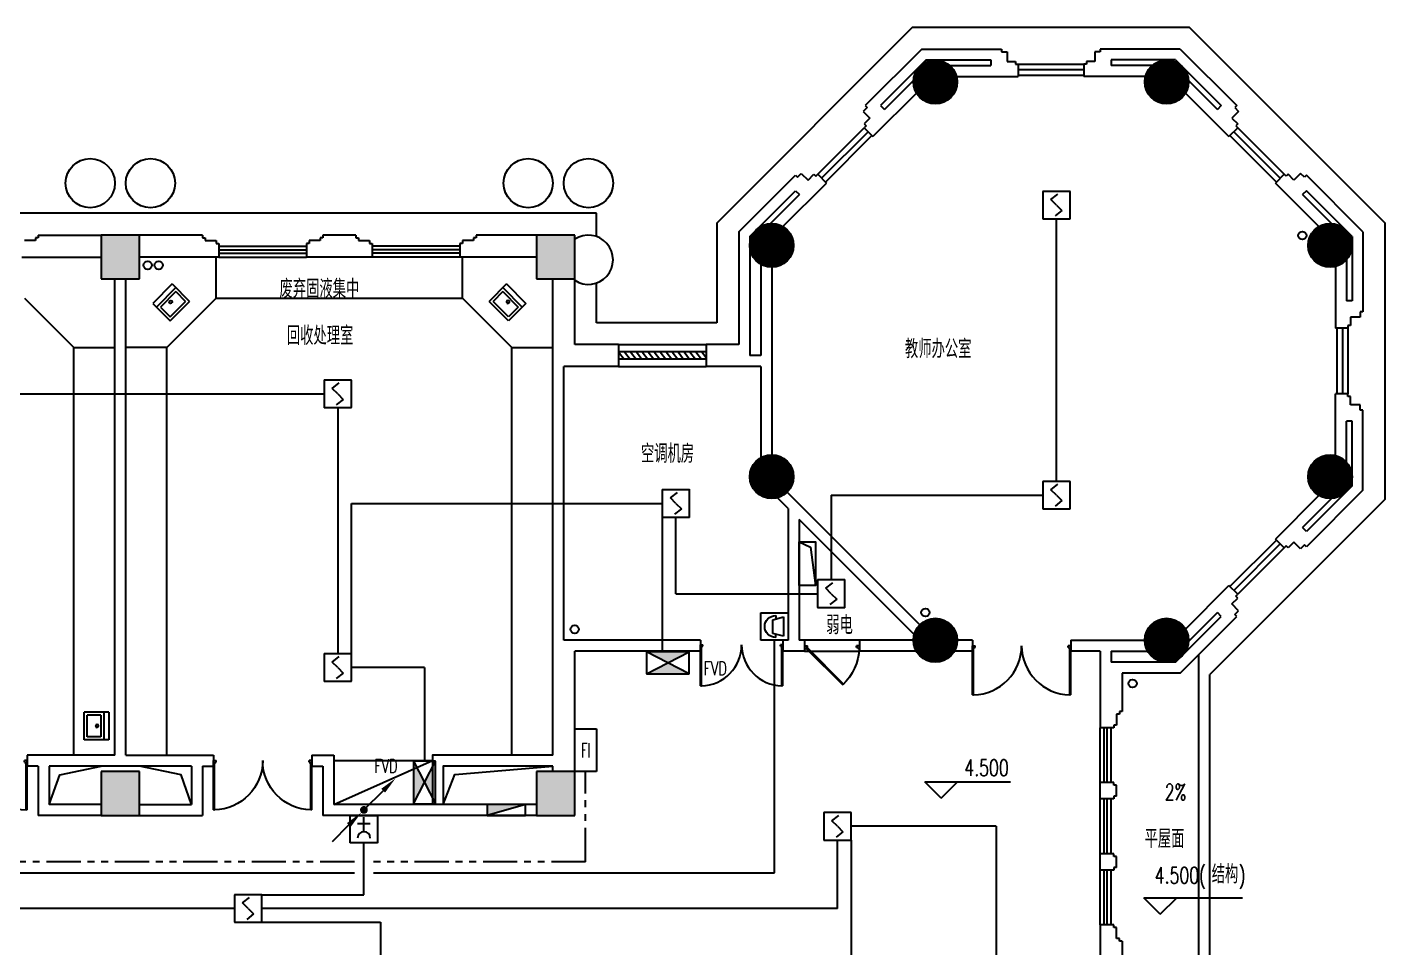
# Model space of a CAD drawing. Extents: x 190999 to 918899, y -200814 to 215286.
# Drawn here: x 618082 to 642884, y 93166 to 109986 of the extents above; entities that cross this region are included whole.
import ezdxf
from ezdxf.enums import TextEntityAlignment as Align

# ---------------------------------------------------------------- set-up
doc = ezdxf.new("R2010")
doc.units = 0
doc.header["$LTSCALE"] = 1000
doc.header["$MEASUREMENT"] = 0
doc.linetypes.add('PHANTOM2', pattern=[1.25, 0.625, -0.125, 0.125, -0.125, 0.125, -0.125])
for name, color, linetype in [('00-EQUIP', 3, 'Continuous'), ('00-LWIRE', 4, 'Continuous'), ('00-WIRE-4', 6, 'Continuous'), ('A-墙线', 2, 'Continuous'), ('A-外包装修', 250, 'Continuous'), ('A-外窗', 145, 'Continuous'), ('A-家具', 250, 'Continuous'), ('A-门', 167, 'Continuous'), ('COLUMN', 2, 'Continuous'), ('DIM_ELEV', 3, 'Continuous'), ('EQUIP_消火栓', 1, 'Continuous'), ('PUB_HATCH', 250, 'Continuous'), ('PUB_TEXT', 7, 'Continuous'), ('WALL', 2, 'Continuous'), ('WINDOW', 177, 'Continuous'), ('屋面排水', 4, 'Continuous'), ('房间名称', 7, 'Continuous'), ('暖通-风-说明', 3, 'Continuous'), ('洞口线', 165, 'Continuous'), ('电井开洞', 97, 'Continuous'), ('雨水管', 151, 'Continuous'), ('雨水管口', 6, 'Continuous')]:
    doc.layers.add(name, color=color, linetype=linetype)
doc.styles.add('_COMPLEX', font='COMPLEX.shx', dxfattribs={"width": 0.5})
doc.styles.add('_TCH_DIM', font='SIMPLEX', dxfattribs={"bigfont": 'GBCBIG'})
doc.styles.add('HZ-ZGBZ', font='romanc.shx', dxfattribs={"width": 0.65})
doc.styles.get("Standard").update_dxf_attribs({"font": 'simhei.ttf'})
doc.styles.add('XXK', font='romans.shx', dxfattribs={"width": 0.75, "bigfont": 'hzf.shx'})
doc.styles.add('zz-1', font='arial.ttf', dxfattribs={"width": 0.8})
doc.linetypes.add('BIG-DLINE', pattern='A,1,-0.15,["D",XXK,S=0.2,R=0,X=-0.1,Y=-0.09],-0.2', length=1.35)

# ---------------------------------------------------------------- blocks, each defined once
blk = doc.blocks.new('m1800')
at = {"layer": 'A-墙线'}
for p, q in [((-900, -100), (-900, 100)), ((900, -100), (900, 100))]:
    blk.add_line(p, q, dxfattribs=at)
at = {"layer": 'A-门'}
for p, q in [((-900, 900), (-900, 0)), ((-900, 900), (-880, 900)), ((-880, 900), (-880, 50)), ((880, 900), (880, 50)), ((900, 900), (880, 900)), ((900, 900), (900, 0)), ((-900, 50), (-870, 50)), ((-900, 0), (-850, 0)), ((-870, 50), (-870, 30)), ((-870, 30), (-850, 30)), ((-850, 30), (-850, 0)), ((850, 30), (850, 0)), ((870, 30), (850, 30)), ((900, 0), (850, 0)), ((870, 50), (870, 30)), ((900, 50), (870, 50))]:
    blk.add_line(p, q, dxfattribs=at)
for centre, start, end in [((-900, 0), 0, 88.7267), ((900, 0), 91.2733, 180)]:
    blk.add_arc(centre, 900, start, end, dxfattribs=at)
blk = doc.blocks.new('$TwtSys$00000434')
for p, q in [((-0.5, 0.5), (-0.5, -0.5)), ((-0.5, -0.5), (0.5, 0.5)), ((0.5, 0.5), (-0.5, 0.5)), ((0.5, -0.5), (0.5, 0.5)), ((-0.5, -0.5), (0.5, -0.5))]:
    blk.add_line(p, q)
blk.add_solid([(0.5, -0.5), (0.5, 0.5), (-0.5, -0.5)])
blk = doc.blocks.new('bfm01')
at = {"layer": 'A-墙线'}
for p, q in [((-200, 0), (0, 0)), ((-200, -1000), (0, -1000))]:
    blk.add_line(p, q, dxfattribs=at)
at = {"layer": 'A-门'}
for p, q in [((-200, -1000), (-200, 0)), ((-100, 0), (-100, -50)), ((-70, -50), (-100, -50)), ((-50, -30), (-70, -30)), ((-70, -30), (-70, -50)), ((-64, -44), (-50, -30)), ((-64, -44), (603, -711)), ((-50, 0), (-50, -30)), ((-50, -30), (617, -697)), ((0, 0), (0, -1000)), ((-70, -950), (-100, -950)), ((-100, -1000), (-100, -950)), ((-70, -970), (-70, -950)), ((-50, -970), (-70, -970)), ((-50, -1000), (-50, -970)), ((-50, -1000), (-100, -1000))]:
    blk.add_line(p, q, dxfattribs=at)
blk.add_arc((-100, 0), 1000, 272.866, 315.8103, dxfattribs=at)
blk = doc.blocks.new('$WINLIB2D$00000039')
at = {"color": 0}
for p, q in [((0.5, 0.5), (-0.5, 0.5)), ((-0.5, 0.167), (0.5, 0.167)), ((-0.384, -0.167), (-0.448, 0.167)), ((-0.316, -0.167), (-0.38, 0.167)), ((-0.248, -0.167), (-0.312, 0.167)), ((-0.18, -0.167), (-0.244, 0.167)), ((-0.112, -0.167), (-0.176, 0.167)), ((-0.044, -0.167), (-0.108, 0.167)), ((0.024, -0.167), (-0.04, 0.167)), ((0.092, -0.167), (0.028, 0.167)), ((0.16, -0.167), (0.096, 0.167)), ((0.228, -0.167), (0.164, 0.167)), ((0.296, -0.167), (0.232, 0.167)), ((0.364, -0.167), (0.3, 0.167)), ((0.432, -0.167), (0.368, 0.167)), ((0.5, -0.167), (0.436, 0.167)), ((-0.452, -0.167), (-0.5, 0.084)), ((-0.5, -0.167), (0.5, -0.167)), ((0.5, -0.5), (-0.5, -0.5))]:
    blk.add_line(p, q, dxfattribs=at)
blk = doc.blocks.new('_YZH')
blk.add_circle((0, 0), 0.5)
at = {"layer": 'PUB_HATCH', "const_width": 0.5}
blk.add_lwpolyline([(-0.25, 0, 1), (0.25, 0, 1)], format="xyb", close=True, dxfattribs=at)
blk = doc.blocks.new('$plan$00001609')
at = {"linetype": 'Continuous'}
for p, q in [((0, -251), (0, 251)), ((0, 251), (450, 251)), ((93, -251), (93, 251)), ((450, 251), (450, -251)), ((146, -199), (146, 199)), ((146, 199), (397, 199)), ((397, 199), (397, -199)), ((146, -199), (397, -199)), ((0, -251), (450, -251))]:
    blk.add_line(p, q, dxfattribs=at)
blk.add_line((238, 2), (238, 0))
blk.add_arc((212, 0), 26, 4.716, 0, dxfattribs=at)
at = {"style": 'zz-1'}
for tag in ['YSIZE', 'XSIZE']:
    blk.add_attdef(tag, (0, 0), '', height=0.5, dxfattribs=at)
blk = doc.blocks.new('_LINKPT1')
at = {"color": 0}
blk.add_line((0, 0), (0, 0), dxfattribs=at)
blk = doc.blocks.new('3S1KCGW2')
for p, q in [((0.5, 0.5), (-0.5, 0.5)), ((-0.5, 0.5), (-0.5, -0.5)), ((0.5, -0.5), (0.5, 0.5)), ((-0.2, 0.2), (0.05, 0.4)), ((0, 0), (-0.2, 0.2)), ((0, 0), (0.2, -0.2)), ((0.2, -0.2), (-0.05, -0.4)), ((-0.5, -0.5), (0.5, -0.5))]:
    blk.add_line(p, q)
at = {"const_width": 0.04, "flags": 128}
blk.add_lwpolyline([(-0.5, -0.5), (-0.5, 0.5), (0.5, 0.5), (0.5, -0.5)], close=True, dxfattribs=at)
at = {"xscale": 0.002, "yscale": 0.002, "zscale": 0.002}
for p in [(0, 0.5), (-0.5, 0), (0.5, 0), (0, -0.5)]:
    blk.add_blockref('_LINKPT1', p, dxfattribs=at)
at = {"flags": 9}
blk.add_attdef('A', (0, 0), '', height=0.00002, dxfattribs=at)
blk = doc.blocks.new('6H2NC6JJ')
for p, q in [((-0.78, 0.4), (0.78, -0.4)), ((0.78, 0.4), (-0.78, -0.4)), ((0.78, 0.4), (-0.78, 0.4)), ((-0.78, 0.4), (-0.78, -0.4)), ((0.78, -0.4), (0.78, 0.4)), ((-0.78, -0.4), (0.78, -0.4))]:
    blk.add_line(p, q)
at = {"const_width": 0.04}
blk.add_lwpolyline([(-0.78, 0.4), (-0.78, -0.4), (0.78, -0.4), (0.78, 0.4)], close=True, dxfattribs=at)
for points in [[(-0.78, 0.4), (0, 0), (0.78, 0.4)], [(-0.78, -0.4), (0.78, -0.4), (0, 0)]]:
    blk.add_solid(points)
at = {"xscale": 0.002, "yscale": 0.002, "zscale": 0.002}
for p in [(-0.78, 0), (0, 0.4), (0.78, 0), (0, -0.4)]:
    blk.add_blockref('_LINKPT1', p, dxfattribs=at)
at = {"flags": 9}
blk.add_attdef('A', (0, 0), '', height=0.00002, dxfattribs=at)
blk = doc.blocks.new('6A2EJEHE')
for p, q in [((0.78, 0.4), (-0.78, 0.4)), ((-0.78, 0.4), (-0.78, -0.4)), ((0.78, -0.4), (0.78, 0.4)), ((-0.78, -0.4), (0.78, -0.4))]:
    blk.add_line(p, q)
at = {"xscale": 0.002, "yscale": 0.002, "zscale": 0.002}
for p in [(-0.78, 0), (0, 0.4), (0.78, 0), (0, -0.4)]:
    blk.add_blockref('_LINKPT1', p, dxfattribs=at)
at = {"style": '_COMPLEX', "width": 0.6, "flags": 8}
blk.add_attdef('$TEXT$', text='', height=0.52, dxfattribs=at).set_placement((0, 0), align=Align.MIDDLE_CENTER)
at = {"flags": 9}
blk.add_attdef('A', (0, 0), '', height=0.00002, dxfattribs=at)
blk = doc.blocks.new('J62IR8YJ')
for p, q in [((-0.5, 1), (0.5, 1)), ((-0.5, 0), (-0.5, 1)), ((0.5, 1), (0.5, 0)), ((0, 0.598), (0, 0.06)), ((0.5, 0), (-0.5, 0)), ((-0.231, 0.312), (0.231, 0.312))]:
    blk.add_line(p, q)
at = {"const_width": 0.04, "flags": 128}
blk.add_lwpolyline([(-0.5, 0), (-0.5, 1), (0.5, 1), (0.5, 0)], close=True, dxfattribs=at)
blk.add_arc((0, 0.829), 0.231, 180, 0)
at = {"xscale": 0.002, "yscale": 0.00200000000000955, "zscale": 0.002}
for p in [(0, 1), (-0.5, 0.5), (0.5, 0.5), (0, 0)]:
    blk.add_blockref('_LINKPT1', p, dxfattribs=at)
at = {"flags": 9}
blk.add_attdef('A', (0, 0), '', height=0.00002, dxfattribs=at)
blk = doc.blocks.new('_WRLD10L')
for p, q in [((1.15, 1.15), (0.55, 0.55)), ((0.104, 0.104), (0.104, 0.104)), ((-0.104, -0.104), (-0.104, -0.104))]:
    blk.add_line(p, q)
at = {"const_width": 0.142}
blk.add_lwpolyline([(-0.071, 0, 1), (0.071, 0, 1)], format="xyb", close=True, dxfattribs=at)
blk.add_solid([(0.62, 0.48), (0.48, 0.62), (0.1, 0.1)])
at = {"width": 0.8, "flags": 9}
blk.add_attdef('A', (0, 0), '', height=0.00002, dxfattribs=at)
blk = doc.blocks.new('411UXEXY')
for p, q in [((0.5, 0.5), (-0.5, 0.5)), ((-0.5, 0.5), (-0.5, -0.5)), ((0.5, -0.5), (0.5, 0.5)), ((-0.25, 0.056), (-0.35, -0.333)), ((0.25, 0.056), (-0.25, 0.056)), ((0.35, -0.333), (0.25, 0.056)), ((-0.4, -0.044), (-0.276, -0.044)), ((-0.35, -0.333), (0.35, -0.333)), ((0.4, -0.044), (0.276, -0.044)), ((-0.5, -0.5), (0.5, -0.5))]:
    blk.add_line(p, q)
at = {"const_width": 0.04, "flags": 128}
blk.add_lwpolyline([(0.5, -0.5), (0.5, 0.5), (-0.5, 0.5), (-0.5, -0.5)], close=True, dxfattribs=at)
blk.add_arc((0, -0.044), 0.4, 0, 180)
at = {"xscale": 0.002, "yscale": 0.002, "zscale": 0.002}
for p in [(0, 0.5), (-0.5, 0), (0.5, 0), (0, -0.5)]:
    blk.add_blockref('_LINKPT1', p, dxfattribs=at)
at = {"flags": 9}
blk.add_attdef('A', (0, 0), '', height=0.00002, dxfattribs=at)
blk = doc.blocks.new('_WRLD1L')
for p, q in [((0.7, 0.7), (0, 0)), ((0.104, 0.104), (0.104, 0.104)), ((-0.104, -0.104), (-0.104, -0.104))]:
    blk.add_line(p, q)
at = {"const_width": 0.142}
blk.add_lwpolyline([(-0.071, 0, 1), (0.071, 0, 1)], format="xyb", close=True, dxfattribs=at)
blk.add_solid([(0.63, 0.77), (0.77, 0.63), (1.15, 1.15)])
at = {"width": 0.8, "flags": 9}
blk.add_attdef('A', (0, 0), '', height=0.00002, dxfattribs=at)

msp = doc.modelspace()

# ---------------------------------------------------------------- hatches: boundary and pattern name
at = {"layer": 'PUB_HATCH'}
for points in [[(619434.6, 105386.5), (620134.6, 105386.5), (620134.6, 106186.5), (619434.6, 106186.5)], [(627384.6, 105386.5), (628084.6, 105386.5), (628084.6, 106186.5), (627384.6, 106186.5)], [(619434.6, 95586.5), (620134.6, 95586.5), (620134.6, 96386.5), (619434.6, 96386.5)], [(627384.6, 95586.5), (628084.6, 95586.5), (628084.6, 96386.5), (627384.6, 96386.5)]]:
    msp.add_hatch(color=256, dxfattribs=at).paths.add_polyline_path(points)

# ---------------------------------------------------------------- linework, layer by layer
at = {"layer": '00-WIRE-4'}
for p, q in [((636884.6, 101686.5), (636884.6, 106486.5)), ((616080.9, 103286.5), (623505, 103286.5)), ((623755, 103036.5), (623755, 98536.5)), ((624005, 101286.5), (629684.6, 101286.5)), ((624005, 98536.5), (624005, 101286.5)), ((632772.3, 101436.5), (632772.3, 99886.9)), ((632772.3, 101436.5), (636634.6, 101436.5)), ((629684.6, 101036.5), (629684.6, 98586.5)), ((629934.6, 99636.9), (629934.6, 101036.5)), ((629934.6, 99636.9), (632522.3, 99636.9)), ((625340.1, 98286.5), (624005, 98286.5)), ((625340.1, 98286.5), (625340.1, 96576.5)), ((635784.6, 95386.5), (633134.6, 95386.5)), ((635784.6, 95386.5), (635784.6, 91236.5)), ((624234.6, 94136.5), (624234.6, 95086.5)), ((632884.6, 93886.5), (632884.6, 95136.5)), ((633134.6, 95136.5), (633134.6, 91076.5)), ((622367.9, 94136.5), (624234.6, 94136.5)), ((621867.9, 93886.5), (610834.6, 93886.5)), ((632884.6, 93886.5), (622367.9, 93886.5)), ((622367.9, 93636.5), (624534.6, 93636.5)), ((624534.6, 93636.5), (624534.6, 92686.5))]:
    msp.add_line(p, q, dxfattribs=at)
at = {"layer": '00-WIRE-4', "linetype": 'BIG-DLINE'}
for p, q in [((631734.6, 94536.5), (631734.6, 98786.5)), ((608409.9, 94536.5), (624059.6, 94536.5)), ((624409.6, 94536.5), (631734.6, 94536.5))]:
    msp.add_line(p, q, dxfattribs=at)
at = {"layer": '00-WIRE-4', "linetype": 'PHANTOM2'}
for p, q in [((628284.6, 94736.5), (628284.6, 96386.5)), ((624059.6, 94736.5), (608409.9, 94736.5)), ((628284.6, 94736.5), (624409.6, 94736.5))]:
    msp.add_line(p, q, dxfattribs=at)
at = {"layer": 'A-墙线'}
for p, q in [((634423.3, 109586.5), (633390.2, 108553.4)), ((634506.2, 109386.5), (633673.1, 108553.4)), ((634423.3, 109586.5), (635884.4, 109586.5)), ((634506.2, 109386.5), (635684.4, 109386.5)), ((635684.4, 109386.5), (635684.4, 109286.5)), ((635884.4, 109586.5), (635884.4, 109536.5)), ((635884.4, 109536.5), (635984.4, 109536.5)), ((635984.4, 109536.5), (635984.4, 109361.5)), ((637684.4, 109536.5), (637584.4, 109536.5)), ((637584.4, 109536.5), (637584.4, 109361.5)), ((639145.4, 109586.5), (637684.4, 109586.5)), ((637684.4, 109586.5), (637684.4, 109536.5)), ((639062.5, 109386.5), (637884.4, 109386.5)), ((637884.4, 109386.5), (637884.4, 109286.5)), ((639062.5, 109386.5), (639895.6, 108553.4)), ((639145.4, 109586.5), (640178.5, 108553.4)), ((634936.4, 109286.5), (635684.4, 109286.5)), ((635984.4, 109361.5), (636134.4, 109361.5)), ((636134.4, 109361.5), (636134.4, 109311.5)), ((636134.4, 109311.5), (636184.4, 109311.5)), ((636184.4, 109311.5), (636184.4, 109086.5)), ((637434.4, 109311.5), (637384.4, 109311.5)), ((637384.4, 109311.5), (637384.4, 109086.5)), ((637584.4, 109361.5), (637434.4, 109361.5)), ((637434.4, 109361.5), (637434.4, 109311.5)), ((638632.3, 109286.5), (637884.4, 109286.5)), ((634272.7, 109011.5), (633743.8, 108482.7)), ((635059.2, 109086.5), (636184.4, 109086.5)), ((638509.5, 109086.5), (637384.4, 109086.5)), ((639296.1, 109011.5), (639824.9, 108482.7)), ((634327.3, 108783.3), (633531.7, 107987.7)), ((639241.4, 108783.3), (640037, 107987.7)), ((633425.6, 108518), (633354.9, 108447.3)), ((633354.9, 108447.3), (633478.6, 108323.6)), ((633390.2, 108553.4), (633425.6, 108518)), ((633673.1, 108553.4), (633743.8, 108482.7)), ((639895.6, 108553.4), (639824.9, 108482.7)), ((640213.8, 108447.3), (640090.1, 108323.6)), ((640178.5, 108553.4), (640143.1, 108518)), ((640143.1, 108518), (640213.8, 108447.3)), ((633478.6, 108323.6), (633372.6, 108217.5)), ((633372.6, 108217.5), (633407.9, 108182.2)), ((633407.9, 108182.2), (633372.6, 108146.8)), ((633372.6, 108146.8), (633531.7, 107987.7)), ((640196.1, 108146.8), (640037, 107987.7)), ((640090.1, 108323.6), (640196.1, 108217.5)), ((640196.1, 108217.5), (640160.8, 108182.2)), ((640160.8, 108182.2), (640196.1, 108146.8)), ((631084.4, 106247.5), (632117.5, 107280.6)), ((632117.5, 107280.6), (632152.8, 107245.2)), ((632152.8, 107245.2), (632223.5, 107315.9)), ((632223.5, 107315.9), (632347.3, 107192.2)), ((632347.3, 107192.2), (632453.3, 107298.3)), ((632453.3, 107298.3), (632488.7, 107262.9)), ((632488.7, 107262.9), (632524, 107298.3)), ((632524, 107298.3), (632683.1, 107139.2)), ((641044.7, 107298.3), (640885.6, 107139.2)), ((641080, 107262.9), (641044.7, 107298.3)), ((641115.4, 107298.3), (641080, 107262.9)), ((641221.5, 107192.2), (641115.4, 107298.3)), ((641345.2, 107315.9), (641221.5, 107192.2)), ((641415.9, 107245.2), (641345.2, 107315.9)), ((641451.3, 107280.6), (641415.9, 107245.2)), ((642484.4, 106247.5), (641451.3, 107280.6)), ((631284.4, 106164.7), (632117.5, 106997.8)), ((631659.3, 106398.2), (632188.2, 106927)), ((631887.5, 106343.5), (632683.1, 107139.2)), ((632117.5, 106997.8), (632188.2, 106927)), ((641681.2, 106343.5), (640885.6, 107139.2)), ((641451.3, 106997.8), (641380.6, 106927)), ((641909.4, 106398.2), (641380.6, 106927)), ((642284.4, 106164.7), (641451.3, 106997.8)), ((618284.6, 106186.5), (619434.6, 106186.5)), ((618284.6, 106186.5), (618284.6, 106136.5)), ((621284.6, 106186.5), (620134.6, 106186.5)), ((621284.6, 106186.5), (621284.6, 106136.5)), ((624084.6, 106186.5), (623484.6, 106186.5)), ((623484.6, 106186.5), (623484.6, 106136.5)), ((624084.6, 106186.5), (624084.6, 106136.5)), ((627384.6, 106186.5), (626284.6, 106186.5)), ((626284.6, 106186.5), (626284.6, 106136.5)), ((631084.4, 106247.5), (631084.4, 104186.5)), ((631284.4, 106164.7), (631284.4, 103986.5)), ((642284.4, 106164.7), (642284.4, 104986.5)), ((642484.4, 106247.5), (642484.4, 104786.5)), ((618234.6, 106086.5), (618034.6, 106086.5)), ((618234.6, 106136.5), (618234.6, 106086.5)), ((618284.6, 106136.5), (618234.6, 106136.5)), ((621284.6, 106136.5), (621334.6, 106136.5)), ((621334.6, 106136.5), (621334.6, 106086.5)), ((621334.6, 106086.5), (621534.6, 106086.5)), ((621534.6, 106086.5), (621534.6, 106036.5)), ((621534.6, 106036.5), (621584.6, 106036.5)), ((621584.6, 106036.5), (621584.6, 105786.5)), ((623234.6, 106036.5), (623184.6, 106036.5)), ((623184.6, 106036.5), (623184.6, 105786.5)), ((623234.6, 106086.5), (623234.6, 106036.5)), ((623434.6, 106086.5), (623234.6, 106086.5)), ((623434.6, 106136.5), (623434.6, 106086.5)), ((623484.6, 106136.5), (623434.6, 106136.5)), ((624084.6, 106136.5), (624134.6, 106136.5)), ((624134.6, 106136.5), (624134.6, 106086.5)), ((624134.6, 106086.5), (624334.6, 106086.5)), ((624334.6, 106086.5), (624334.6, 106036.5)), ((624334.6, 106036.5), (624384.6, 106036.5)), ((624384.6, 106036.5), (624384.6, 105786.5)), ((626034.6, 106036.5), (625984.6, 106036.5)), ((625984.6, 106036.5), (625984.6, 105786.5)), ((626034.6, 106086.5), (626034.6, 106036.5)), ((626234.6, 106086.5), (626034.6, 106086.5)), ((626234.6, 106136.5), (626234.6, 106086.5)), ((626284.6, 106136.5), (626234.6, 106136.5)), ((617984.6, 105786.5), (619434.6, 105786.5)), ((621584.6, 105786.5), (620134.6, 105786.5)), ((624384.6, 105786.5), (623184.6, 105786.5)), ((627384.6, 105786.5), (625984.6, 105786.5)), ((642184.4, 105734.4), (642184.4, 104986.5)), ((631484.4, 105652.6), (631484.4, 103986.5)), ((631684.4, 105599), (631684.4, 102174)), ((641984.4, 105611.7), (641984.4, 104486.5)), ((619684.6, 96686.5), (619684.6, 105386.5)), ((619884.6, 96686.5), (619884.6, 105386.5)), ((627684.6, 96686.5), (627684.6, 105386.5)), ((628084.6, 104186.5), (628084.6, 105386.5)), ((642284.4, 104986.5), (642184.4, 104986.5)), ((642434.4, 104686.5), (642259.4, 104686.5)), ((642259.4, 104686.5), (642259.4, 104536.5)), ((642484.4, 104786.5), (642434.4, 104786.5)), ((642434.4, 104786.5), (642434.4, 104686.5)), ((642209.4, 104486.5), (641984.4, 104486.5)), ((642259.4, 104536.5), (642209.4, 104536.5)), ((642209.4, 104536.5), (642209.4, 104486.5)), ((631484.4, 103986.5), (631284.4, 103986.5)), ((627884.6, 98786.5), (627884.6, 103786.5)), ((631484.4, 103786.5), (631484.4, 102120.4)), ((641984.4, 102161.3), (641984.4, 103286.5)), ((642209.4, 103286.5), (641984.4, 103286.5)), ((642209.4, 103236.5), (642209.4, 103286.5)), ((642259.4, 103236.5), (642209.4, 103236.5)), ((642259.4, 103086.5), (642259.4, 103236.5)), ((642434.4, 103086.5), (642259.4, 103086.5)), ((642434.4, 102986.5), (642434.4, 103086.5)), ((642484.4, 102986.5), (642434.4, 102986.5)), ((642484.4, 101525.5), (642484.4, 102986.5)), ((642184.4, 102038.6), (642184.4, 102786.5)), ((642284.4, 102786.5), (642184.4, 102786.5)), ((642284.4, 101608.3), (642284.4, 102786.5)), ((634389.2, 99069.4), (631966.8, 101491.7)), ((642284.4, 101608.3), (641451.3, 100775.2)), ((642484.4, 101525.5), (641451.3, 100492.4)), ((631984.6, 101191.2), (631784.6, 101391.2)), ((641681.2, 101429.4), (640885.6, 100633.8)), ((641909.4, 101374.8), (641380.6, 100845.9)), ((631984.6, 101191.2), (631984.6, 98786.5)), ((634285.6, 98890.1), (632184.6, 100991.2)), ((632184.6, 100991.2), (632184.6, 98786.5)), ((641451.3, 100775.2), (641380.6, 100845.9)), ((641044.7, 100474.7), (640885.6, 100633.8)), ((641080, 100510), (641044.7, 100474.7)), ((641115.4, 100474.7), (641080, 100510)), ((641221.5, 100580.8), (641115.4, 100474.7)), ((641345.2, 100457), (641221.5, 100580.8)), ((641415.9, 100527.7), (641345.2, 100457)), ((641451.3, 100492.4), (641415.9, 100527.7)), ((639241.4, 98989.6), (640037, 99785.3)), ((640196.1, 99626.2), (640037, 99785.3)), ((640090.1, 99449.4), (640196.1, 99555.5)), ((640160.8, 99590.8), (640196.1, 99626.2)), ((640196.1, 99555.5), (640160.8, 99590.8)), ((639062.5, 98386.5), (639895.6, 99219.6)), ((639145.4, 98186.5), (640178.5, 99219.6)), ((639296.1, 98761.4), (639824.9, 99290.3)), ((639895.6, 99219.6), (639824.9, 99290.3)), ((640213.8, 99325.6), (640090.1, 99449.4)), ((640143.1, 99254.9), (640213.8, 99325.6)), ((640178.5, 99219.6), (640143.1, 99254.9)), ((630384.6, 98786.5), (627884.6, 98786.5)), ((630384.6, 98786.5), (630384.6, 98586.5)), ((631984.6, 98786.5), (631884.6, 98786.5)), ((631884.6, 98786.5), (631884.6, 98586.5)), ((632284.6, 98786.5), (632184.6, 98786.5)), ((632284.6, 98786.5), (632284.6, 98586.5)), ((634272, 98786.5), (633284.6, 98786.5)), ((633284.6, 98786.5), (633284.6, 98586.5)), ((635349, 98786.5), (635072, 98786.5)), ((637149, 98786.5), (638497.1, 98786.5)), ((637149, 98786.5), (637149, 98586.5)), ((628084.6, 96386.5), (628084.6, 98586.5)), ((630384.6, 98586.5), (628084.6, 98586.5)), ((632284.6, 98586.5), (631884.6, 98586.5)), ((634325.6, 98586.5), (633284.6, 98586.5)), ((635349, 98586.5), (635018.4, 98586.5)), ((637684.6, 98586.5), (637149, 98586.5)), ((637684.6, 98586.5), (637684.6, 97186.5)), ((637884.6, 98586.5), (638550.4, 98586.5)), ((637884.6, 98586.5), (637884.6, 98386.5)), ((639062.5, 98386.5), (637884.6, 98386.5)), ((638084.6, 98186.5), (638084.6, 97486.5)), ((639145.4, 98186.5), (638084.6, 98186.5)), ((638084.6, 97486.5), (638034.6, 97486.5)), ((638034.6, 97486.5), (638034.6, 97436.5)), ((637934.6, 97236.5), (637934.6, 97186.5)), ((637984.6, 97236.5), (637934.6, 97236.5)), ((638034.6, 97436.5), (637984.6, 97436.5)), ((637984.6, 97436.5), (637984.6, 97236.5)), ((637934.6, 97186.5), (637684.6, 97186.5)), ((619684.6, 96686.5), (618084.6, 96686.5)), ((618284.6, 96486.5), (618084.6, 96486.5)), ((618284.6, 96486.5), (618284.6, 95586.5)), ((621084.6, 96486.5), (618484.6, 96486.5)), ((618484.6, 96486.5), (618484.6, 95786.5)), ((619884.6, 96686.5), (621484.6, 96686.5)), ((621084.6, 96486.5), (621084.6, 95786.5)), ((621284.6, 96486.5), (621484.6, 96486.5)), ((621284.6, 96486.5), (621284.6, 95586.5)), ((623284.6, 96686.5), (623684.6, 96686.5)), ((623284.6, 96486.5), (623484.6, 96486.5)), ((623484.6, 96486.5), (623484.6, 95586.5)), ((623684.6, 96686.5), (623684.6, 95786.5)), ((627684.6, 96386.5), (627684.6, 96486.5)), ((637684.6, 95886.5), (637684.6, 96186.5)), ((637934.6, 96186.5), (637684.6, 96186.5)), ((637934.6, 96136.5), (637934.6, 96186.5)), ((637984.6, 96136.5), (637934.6, 96136.5)), ((637984.6, 95936.5), (637984.6, 96136.5)), ((619434.6, 95786.5), (618484.6, 95786.5)), ((620134.6, 95786.5), (621084.6, 95786.5)), ((627384.6, 95786.5), (623684.6, 95786.5)), ((637934.6, 95886.5), (637684.6, 95886.5)), ((637934.6, 95936.5), (637934.6, 95886.5)), ((637984.6, 95936.5), (637934.6, 95936.5)), ((619434.6, 95586.5), (618284.6, 95586.5)), ((620134.6, 95586.5), (621284.6, 95586.5)), ((627384.6, 95586.5), (623484.6, 95586.5)), ((637684.6, 94586.5), (637684.6, 94886.5)), ((637934.6, 94886.5), (637684.6, 94886.5)), ((637934.6, 94836.5), (637934.6, 94886.5)), ((637984.6, 94836.5), (637934.6, 94836.5)), ((637984.6, 94636.5), (637984.6, 94836.5)), ((637934.6, 94586.5), (637684.6, 94586.5)), ((637934.6, 94636.5), (637934.6, 94586.5)), ((637984.6, 94636.5), (637934.6, 94636.5)), ((637684.6, 93586.5), (637684.6, 92186.5)), ((637934.6, 93586.5), (637684.6, 93586.5)), ((637934.6, 93536.5), (637934.6, 93586.5)), ((637984.6, 93536.5), (637934.6, 93536.5)), ((637984.6, 93336.5), (637984.6, 93536.5)), ((638034.6, 93336.5), (637984.6, 93336.5)), ((638034.6, 93286.5), (638034.6, 93336.5)), ((638084.6, 93286.5), (638034.6, 93286.5)), ((638084.6, 93286.5), (638084.6, 92186.5))]:
    msp.add_line(p, q, dxfattribs=at)
for points in [[(627684.6, 96686.5), (625484.6, 96686.5), (625484.6, 95786.5)], [(627684.6, 96486.5), (625684.6, 96486.5), (625684.6, 95786.5)]]:
    msp.add_lwpolyline(points, dxfattribs=at)
at = {"layer": 'A-外包装修'}
for p, q in [((628484.6, 106586.5), (564834.6, 106586.5)), ((628484.6, 106160.7), (628484.6, 106586.5)), ((628484.6, 104586.5), (628484.6, 105312.2)), ((630683.4, 104586.5), (628484.6, 104586.5)), ((639484.6, 91786.5), (639484.6, 98523.1)), ((639684.6, 91586.5), (639684.6, 98157.4))]:
    msp.add_line(p, q, dxfattribs=at)
msp.add_lwpolyline([(630684.4, 104586.5), (630684.4, 106413.2), (634257.7, 109986.5), (639311.1, 109986.5), (642884.4, 106413.2), (642884.4, 101359.8), (639684.6, 98160)], dxfattribs=at)
for centre in [(619234.6, 107136.5), (620334.6, 107136.5), (627234.6, 107136.5), (628334.6, 107136.5)]:
    msp.add_circle(centre, 450, dxfattribs=at)
msp.add_arc((628334.6, 105736.5), 450, 236.25101, 123.74899, dxfattribs=at)
at = {"layer": 'A-外窗'}
for p, q in [((636184.4, 109311.5), (637384.4, 109311.5)), ((636184.4, 109211.5), (637384.4, 109211.5)), ((636184.4, 109111.5), (637384.4, 109111.5)), ((632524, 107298.3), (633372.6, 108146.8)), ((641044.7, 107298.3), (640196.1, 108146.8)), ((632594.7, 107227.6), (633443.3, 108076.1)), ((632665.5, 107156.9), (633514, 108005.4)), ((640903.3, 107156.9), (640054.7, 108005.4)), ((640974, 107227.6), (640125.4, 108076.1)), ((621584.6, 105986.5), (623184.6, 105986.5)), ((621584.6, 105916.5), (623184.6, 105916.5)), ((625984.6, 105986.5), (624384.6, 105986.5)), ((625984.6, 105916.5), (624384.6, 105916.5)), ((621584.6, 105856.5), (623184.6, 105856.5)), ((621584.6, 105786.5), (623184.6, 105786.5)), ((625984.6, 105856.5), (624384.6, 105856.5)), ((625984.6, 105786.5), (624384.6, 105786.5)), ((642009.4, 104486.5), (642009.4, 103286.5)), ((642109.4, 104486.5), (642109.4, 103286.5)), ((642209.4, 104486.5), (642209.4, 103286.5)), ((640903.3, 100616.1), (640054.7, 99767.6)), ((640974, 100545.4), (640125.4, 99696.9)), ((641044.7, 100474.7), (640196.1, 99626.2)), ((637684.6, 96186.5), (637684.6, 97186.5)), ((637754.6, 96186.5), (637754.6, 97186.5)), ((637814.6, 96186.5), (637814.6, 97186.5)), ((637884.6, 96186.5), (637884.6, 97186.5)), ((637684.6, 94886.5), (637684.6, 95886.5)), ((637754.6, 94886.5), (637754.6, 95886.5)), ((637814.6, 94886.5), (637814.6, 95886.5)), ((637884.6, 94886.5), (637884.6, 95886.5)), ((637684.6, 93586.5), (637684.6, 94586.5)), ((637754.6, 93586.5), (637754.6, 94586.5)), ((637814.6, 93586.5), (637814.6, 94586.5)), ((637884.6, 93586.5), (637884.6, 94586.5))]:
    msp.add_line(p, q, dxfattribs=at)
at = {"layer": 'A-家具'}
for p, q in [((621534.6, 105036.5), (621534.6, 105786.5)), ((626034.6, 105036.5), (626034.6, 105786.5)), ((618034.6, 105036.5), (618934.6, 104136.5)), ((621534.6, 105036.5), (620634.6, 104136.5)), ((621534.6, 105036.5), (626034.6, 105036.5)), ((626034.6, 105036.5), (626934.6, 104136.5)), ((618934.6, 96686.5), (618934.6, 104136.5)), ((618934.6, 104136.5), (619684.6, 104136.5)), ((620634.6, 104136.5), (619884.6, 104136.5)), ((620634.6, 96686.5), (620634.6, 104136.5)), ((626934.6, 96686.5), (626934.6, 104136.5)), ((626934.6, 104136.5), (627684.6, 104136.5)), ((623684.6, 96586.5), (625484.6, 96586.5)), ((623684.6, 95786.5), (625484.6, 96586.5))]:
    msp.add_line(p, q, dxfattribs=at)
at = {"layer": 'COLUMN'}
for p, q in [((620134.6, 106186.5), (619434.6, 106186.5)), ((619434.6, 106186.5), (619434.6, 105386.5)), ((620134.6, 105386.5), (620134.6, 106186.5)), ((628084.6, 106186.5), (627384.6, 106186.5)), ((627384.6, 106186.5), (627384.6, 105386.5)), ((628084.6, 105386.5), (628084.6, 106186.5)), ((619434.6, 105386.5), (620134.6, 105386.5)), ((627384.6, 105386.5), (628084.6, 105386.5)), ((620134.6, 96386.5), (619434.6, 96386.5)), ((619434.6, 96386.5), (619434.6, 95586.5)), ((620134.6, 95586.5), (620134.6, 96386.5)), ((628084.6, 96386.5), (627384.6, 96386.5)), ((627384.6, 96386.5), (627384.6, 95586.5)), ((628084.6, 95586.5), (628084.6, 96386.5)), ((619434.6, 95586.5), (620134.6, 95586.5)), ((627384.6, 95586.5), (628084.6, 95586.5))]:
    msp.add_line(p, q, dxfattribs=at)
at = {"layer": 'DIM_ELEV'}
for p, q in [((634778.1, 95902.4), (634478.1, 96202.4)), ((634478.1, 96202.4), (636043.1, 96202.4)), ((634778.1, 95902.4), (635078.1, 96202.4)), ((638782.7, 93781.5), (638482.7, 94081.5)), ((638482.7, 94081.5), (640282.7, 94081.5)), ((638782.7, 93781.5), (639082.7, 94081.5))]:
    msp.add_line(p, q, dxfattribs=at)
at = {"layer": 'WALL'}
for p, q in [((628884.6, 104186.5), (628084.6, 104186.5)), ((628884.6, 104186.5), (628884.6, 103786.5)), ((631084.4, 104186.5), (630484.6, 104186.5)), ((630484.6, 104186.5), (630484.6, 103786.5)), ((628884.6, 103786.5), (627884.6, 103786.5)), ((631484.4, 103786.5), (630484.6, 103786.5))]:
    msp.add_line(p, q, dxfattribs=at)
at = {"layer": '屋面排水'}
msp.add_lwpolyline([(638958.8, 96347.3, 0, 0, 0), (638718.2, 96823.1, 80, 0, 0), (638582.8, 97090.8, 0, 0, 0)], format="xyseb", dxfattribs=at)
at = {"layer": '洞口线', "ltscale": 2}
for points in [[(618484.6, 95786.5), (618676.2, 96325.5), (619434.6, 96486.5)], [(621084.6, 95786.5), (620892.9, 96325.5), (620134.6, 96486.5)], [(625684.6, 95786.5), (625894.8, 96334.2), (627684.6, 96486.5)]]:
    msp.add_lwpolyline(points, dxfattribs=at)
at = {"layer": '电井开洞', "color": 4}
msp.add_lwpolyline([(632184.6, 100586.5), (632484.6, 100586.5), (632484.6, 99786.5), (632184.6, 99786.5)], close=True, dxfattribs=at)
at = {"layer": '电井开洞'}
msp.add_lwpolyline([(632184.6, 100586.5), (632389.9, 100487.9), (632484.6, 99786.5)], dxfattribs=at)
at = {"layer": '雨水管'}
for centre in [(641377.3, 106179.3), (620284.6, 105636.5), (620484.6, 105636.5), (634491.6, 99293.5), (628084.6, 98986.5)]:
    msp.add_circle(centre, 75, dxfattribs=at)
at = {"layer": '雨水管口'}
msp.add_circle((638276.2, 97996.6), 75, dxfattribs=at)

# ---------------------------------------------------------------- block references
at = {"layer": '00-EQUIP', "xscale": 500, "yscale": 500, "zscale": 500}
for p in [(636884.6, 106736.5), (623755, 103286.5), (636884.6, 101436.5), (629934.6, 101286.5), (632772.3, 99636.9), (623755, 98286.5), (632884.6, 95386.5), (622117.9, 93886.5)]:
    msp.add_blockref('3S1KCGW2', p, dxfattribs=at)
at = {"layer": '00-EQUIP', "yscale": 500, "zscale": 500}
for name, p, xscale, rotation in [('411UXEXY', (631734.6, 99036.5), -500, 90), ('6H2NC6JJ', (629784.6, 98372.1), 500, 180), ('6H2NC6JJ', (625340.1, 96186.5), 500, 90), ('J62IR8YJ', (624234.6, 95586.5), 500, 180)]:
    msp.add_blockref(name, p, dxfattribs=dict(at, xscale=xscale, rotation=rotation))
at = {"layer": '00-EQUIP'}
ref = msp.add_blockref('6A2EJEHE', (628284.6, 96776.5), dxfattribs=dict(at, xscale=-500, yscale=500, zscale=500, rotation=90))
ref.add_attrib('$TEXT$', 'FI', dxfattribs={"layer": '0', "height": 260, "style": '_COMPLEX', "width": 0.6, "flags": 8}).set_placement((628284.6, 96776.5), align=Align.MIDDLE_CENTER)
at = {"layer": '00-LWIRE', "xscale": 500, "yscale": 500, "zscale": 500}
msp.add_blockref('_WRLD1L', (624234.6, 95686.5), dxfattribs=at)
at = {"layer": '00-LWIRE', "xscale": 500, "yscale": 500, "zscale": 500, "rotation": 180}
msp.add_blockref('_WRLD10L', (624234.6, 95686.5), dxfattribs=at)
at = {"layer": 'A-家具', "yscale": -1, "rotation": 315}
msp.add_blockref('$plan$00001609', (620554.2, 105116.8), dxfattribs=at)
at = {"layer": 'A-家具'}
for p, rotation in [((627014.9, 105116.8), 225), ((619574.3, 97220.2), 180.0000000000001)]:
    msp.add_blockref('$plan$00001609', p, dxfattribs=dict(at, rotation=rotation))
at = {"layer": 'A-门', "xscale": 0.8333333332557231, "yscale": 0.8333333332557231, "zscale": 0.8333333333333334, "rotation": 180}
msp.add_blockref('m1800', (631134.6, 98703.2), dxfattribs=at)
at = {"layer": 'A-门', "xscale": -1}
for name, p, rotation in [('bfm01', (632284.6, 98586.5), 90), ('m1800', (622384.6, 96586.5), 180)]:
    msp.add_blockref(name, p, dxfattribs=dict(at, rotation=rotation))
at = {"layer": 'A-门', "rotation": 180}
for p in [(636249, 98686.5), (636249, 98686.5), (617184.6, 96586.5)]:
    msp.add_blockref('m1800', p, dxfattribs=at)
at = {"layer": 'COLUMN', "xscale": 800, "yscale": 800, "zscale": 800}
for p in [(634671.9, 108986.5), (638896.8, 108986.5), (631684.4, 105999), (641884.4, 105999), (631684.4, 101774), (641884.4, 101774), (634671.9, 98786.5), (638896.8, 98786.5)]:
    msp.add_blockref('_YZH', p, dxfattribs=at)
at = {"layer": 'EQUIP_消火栓', "xscale": 700, "yscale": 200, "zscale": 700, "rotation": 180}
msp.add_blockref('$TwtSys$00000434', (626834.6, 95686.5), dxfattribs=at)
at = {"layer": 'WINDOW', "xscale": -1600, "yscale": -400, "zscale": 1600}
msp.add_blockref('$WINLIB2D$00000039', (629684.6, 103986.5), dxfattribs=at)

# ---------------------------------------------------------------- texts
at = {"layer": 'PUB_TEXT', "style": '_TCH_DIM', "width": 0.705882}
for s, p in [('4.500', (635203.1, 96307.3)), ('2%', (638863.5, 95862.6)), ('4.500(', (638681.2, 94342.2)), (')', (640212.7, 94342.2))]:
    msp.add_text(s, height=297.5, dxfattribs=at).set_placement(p)
at = {"layer": 'PUB_TEXT', "style": '_TCH_DIM'}
msp.add_text('结构', height=337.59, dxfattribs=at).set_placement((639721.2, 94342.2))
at = {"layer": '房间名称', "style": '_TCH_DIM'}
for s, p in [('废弃固液集中', (622692.1, 105036.5)), ('回收处理室', (622826.1, 104181.9)), ('教师办公室', (634117.7, 103938.7)), ('空调机房', (629294.2, 102026.3)), ('弱电', (632679.6, 98896.2)), ('平屋面', (638494.5, 94990.4))]:
    msp.add_text(s, height=337.59, dxfattribs=at).set_placement(p)
at = {"layer": '暖通-风-说明', "style": 'HZ-ZGBZ', "width": 0.7}
for p in [(630435.8, 98145.3), (624420.4, 96366.1)]:
    msp.add_text('FVD', height=250, dxfattribs=at).set_placement(p)

doc.saveas('drawing.dxf')
